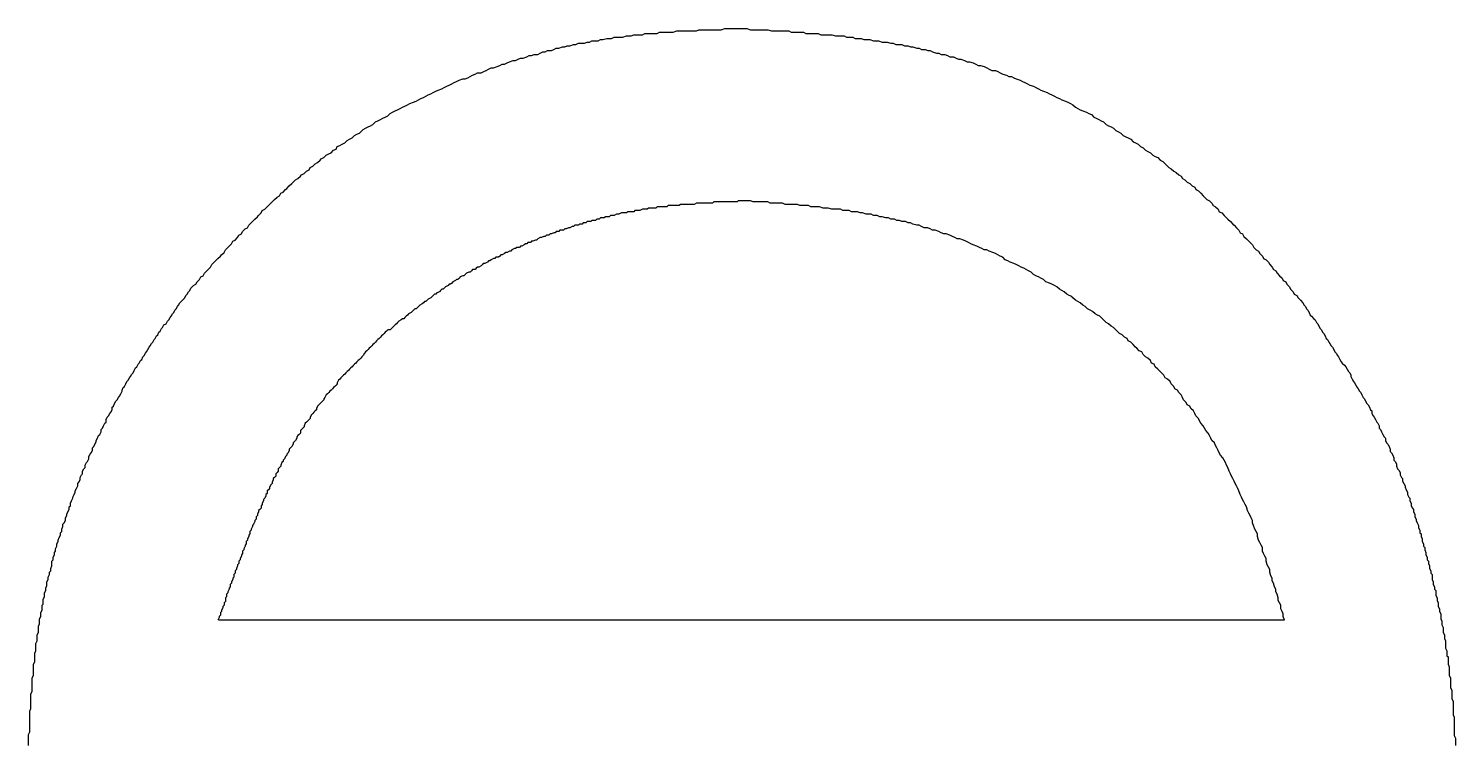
# Model space of a CAD drawing. Extents: x 50 to 503, y 33 to 383.
# Drawn here: x 139.134 to 140.294, y 371.334 to 371.916 of the extents above; entities that cross this region are included whole.
import ezdxf

# ---------------------------------------------------------------- set-up
doc = ezdxf.new("R2010")
doc.units = 0
doc.layers.get('0').update_dxf_attribs({"linetype": 'CONTINUOUS'})

msp = doc.modelspace()

# ---------------------------------------------------------------- linework, layer by layer
at = {"color": 7, "linetype": 'CONTINUOUS'}
msp.add_line((139.2884, 371.4353), (140.1551, 371.4353), dxfattribs=at)
at = {"color": 7}
for points in [[(139.265, 371.703, 0), (139.266, 371.705, 0), (139.268, 371.707, 0), (139.27, 371.708, 0), (139.271, 371.71, 0), (139.273, 371.712, 0), (139.274, 371.714, 0), (139.276, 371.715, 0), (139.277, 371.717, 0), (139.279, 371.719, 0), (139.28, 371.72, 0), (139.282, 371.722, 0), (139.283, 371.724, 0), (139.285, 371.726, 0), (139.286, 371.727, 0), (139.288, 371.729, 0), (139.29, 371.731, 0), (139.291, 371.732, 0), (139.293, 371.734, 0), (139.294, 371.736, 0), (139.296, 371.738, 0), (139.297, 371.739, 0), (139.299, 371.741, 0), (139.3, 371.743, 0), (139.302, 371.744, 0), (139.304, 371.746, 0), (139.305, 371.748, 0), (139.307, 371.749, 0), (139.308, 371.751, 0), (139.31, 371.753, 0), (139.312, 371.754, 0), (139.313, 371.756, 0), (139.315, 371.758, 0), (139.316, 371.759, 0), (139.318, 371.761, 0), (139.32, 371.763, 0), (139.321, 371.764, 0), (139.323, 371.766, 0), (139.324, 371.768, 0), (139.326, 371.769, 0), (139.328, 371.771, 0), (139.329, 371.772, 0), (139.331, 371.774, 0), (139.333, 371.776, 0), (139.334, 371.777, 0), (139.336, 371.779, 0), (139.338, 371.78, 0), (139.339, 371.782, 0), (139.341, 371.783, 0), (139.343, 371.785, 0), (139.344, 371.786, 0), (139.346, 371.788, 0), (139.348, 371.79, 0), (139.349, 371.791, 0), (139.351, 371.793, 0), (139.353, 371.794, 0), (139.355, 371.796, 0), (139.356, 371.797, 0), (139.358, 371.798, 0), (139.36, 371.8, 0), (139.362, 371.801, 0), (139.363, 371.803, 0), (139.365, 371.804, 0), (139.367, 371.806, 0), (139.369, 371.807, 0), (139.371, 371.809, 0), (139.372, 371.81, 0), (139.374, 371.811, 0), (139.376, 371.813, 0), (139.378, 371.814, 0), (139.38, 371.815, 0), (139.382, 371.817, 0), (139.384, 371.818, 0), (139.385, 371.82, 0), (139.387, 371.821, 0), (139.389, 371.822, 0), (139.391, 371.823, 0), (139.393, 371.825, 0), (139.395, 371.826, 0), (139.397, 371.827, 0), (139.399, 371.829, 0), (139.401, 371.83, 0), (139.403, 371.831, 0), (139.404, 371.832, 0), (139.406, 371.834, 0), (139.408, 371.835, 0), (139.41, 371.836, 0), (139.412, 371.837, 0), (139.414, 371.838, 0), (139.416, 371.84, 0), (139.418, 371.841, 0), (139.42, 371.842, 0), (139.422, 371.843, 0), (139.424, 371.844, 0), (139.426, 371.845, 0), (139.428, 371.847, 0), (139.43, 371.848, 0), (139.432, 371.849, 0), (139.434, 371.85, 0), (139.436, 371.851, 0), (139.438, 371.852, 0), (139.44, 371.853, 0), (139.442, 371.854, 0), (139.444, 371.855, 0), (139.447, 371.856, 0), (139.449, 371.857, 0), (139.451, 371.858, 0), (139.453, 371.859, 0), (139.455, 371.86, 0), (139.457, 371.861, 0), (139.459, 371.862, 0), (139.461, 371.863, 0), (139.463, 371.864, 0), (139.465, 371.865, 0), (139.467, 371.866, 0), (139.47, 371.867, 0), (139.472, 371.868, 0), (139.474, 371.869, 0), (139.476, 371.87, 0), (139.478, 371.871, 0), (139.48, 371.872, 0), (139.482, 371.873, 0), (139.484, 371.874, 0), (139.487, 371.875, 0), (139.489, 371.875, 0), (139.491, 371.876, 0), (139.493, 371.877, 0), (139.495, 371.878, 0), (139.497, 371.879, 0), (139.499, 371.88, 0), (139.502, 371.88, 0), (139.504, 371.881, 0), (139.506, 371.882, 0), (139.508, 371.883, 0), (139.51, 371.884, 0), (139.512, 371.884, 0), (139.515, 371.885, 0), (139.517, 371.886, 0), (139.519, 371.887, 0), (139.521, 371.887, 0), (139.523, 371.888, 0), (139.525, 371.889, 0), (139.528, 371.89, 0), (139.53, 371.89, 0), (139.532, 371.891, 0), (139.534, 371.892, 0), (139.536, 371.892, 0), (139.539, 371.893, 0), (139.541, 371.894, 0), (139.543, 371.894, 0), (139.545, 371.895, 0), (139.548, 371.895, 0), (139.55, 371.896, 0), (139.552, 371.897, 0), (139.554, 371.897, 0), (139.556, 371.898, 0), (139.559, 371.898, 0), (139.561, 371.899, 0), (139.563, 371.9, 0), (139.565, 371.9, 0), (139.568, 371.901, 0), (139.57, 371.901, 0), (139.572, 371.902, 0), (139.574, 371.902, 0), (139.577, 371.903, 0), (139.579, 371.903, 0), (139.581, 371.904, 0), (139.583, 371.904, 0), (139.586, 371.904, 0), (139.588, 371.905, 0), (139.59, 371.905, 0), (139.592, 371.906, 0), (139.595, 371.906, 0), (139.597, 371.906, 0), (139.599, 371.907, 0), (139.601, 371.907, 0), (139.604, 371.908, 0), (139.606, 371.908, 0), (139.608, 371.908, 0), (139.61, 371.909, 0), (139.613, 371.909, 0), (139.615, 371.909, 0), (139.617, 371.909, 0), (139.62, 371.91, 0), (139.622, 371.91, 0), (139.624, 371.91, 0), (139.626, 371.911, 0), (139.629, 371.911, 0), (139.631, 371.911, 0), (139.633, 371.911, 0), (139.635, 371.912, 0), (139.638, 371.912, 0), (139.64, 371.912, 0), (139.642, 371.912, 0), (139.645, 371.912, 0), (139.647, 371.913, 0), (139.649, 371.913, 0), (139.651, 371.913, 0), (139.654, 371.913, 0), (139.656, 371.913, 0), (139.658, 371.913, 0), (139.661, 371.914, 0), (139.663, 371.914, 0), (139.665, 371.914, 0), (139.668, 371.914, 0), (139.67, 371.914, 0), (139.672, 371.914, 0), (139.674, 371.914, 0), (139.677, 371.914, 0), (139.679, 371.915, 0), (139.681, 371.915, 0), (139.684, 371.915, 0), (139.686, 371.915, 0), (139.688, 371.915, 0), (139.691, 371.915, 0), (139.693, 371.915, 0), (139.695, 371.915, 0), (139.697, 371.915, 0), (139.7, 371.916, 0), (139.702, 371.916, 0), (139.704, 371.916, 0), (139.707, 371.916, 0), (139.709, 371.916, 0), (139.711, 371.916, 0)], [(139.711, 371.916, 0), (139.714, 371.916, 0), (139.716, 371.916, 0), (139.718, 371.916, 0), (139.721, 371.915, 0), (139.723, 371.915, 0), (139.726, 371.915, 0), (139.728, 371.915, 0), (139.73, 371.915, 0), (139.733, 371.915, 0), (139.735, 371.915, 0), (139.738, 371.914, 0), (139.74, 371.914, 0), (139.742, 371.914, 0), (139.745, 371.914, 0), (139.747, 371.914, 0), (139.749, 371.914, 0), (139.752, 371.914, 0), (139.754, 371.913, 0), (139.757, 371.913, 0), (139.759, 371.913, 0), (139.761, 371.913, 0), (139.764, 371.913, 0), (139.766, 371.912, 0), (139.768, 371.912, 0), (139.771, 371.912, 0), (139.773, 371.912, 0), (139.776, 371.912, 0), (139.778, 371.911, 0), (139.78, 371.911, 0), (139.783, 371.911, 0), (139.785, 371.911, 0), (139.787, 371.911, 0), (139.79, 371.91, 0), (139.792, 371.91, 0), (139.795, 371.91, 0), (139.797, 371.91, 0), (139.799, 371.909, 0), (139.802, 371.909, 0), (139.804, 371.909, 0), (139.806, 371.908, 0), (139.809, 371.908, 0), (139.811, 371.908, 0), (139.813, 371.907, 0), (139.816, 371.907, 0), (139.818, 371.907, 0), (139.821, 371.906, 0), (139.823, 371.906, 0), (139.825, 371.906, 0), (139.828, 371.905, 0), (139.83, 371.905, 0), (139.832, 371.905, 0), (139.835, 371.904, 0), (139.837, 371.904, 0), (139.839, 371.903, 0), (139.842, 371.903, 0), (139.844, 371.903, 0), (139.846, 371.902, 0), (139.849, 371.902, 0), (139.851, 371.901, 0), (139.853, 371.901, 0), (139.856, 371.9, 0), (139.858, 371.9, 0), (139.86, 371.899, 0), (139.863, 371.899, 0), (139.865, 371.898, 0), (139.867, 371.898, 0), (139.869, 371.897, 0), (139.872, 371.896, 0), (139.874, 371.896, 0), (139.876, 371.895, 0), (139.879, 371.895, 0), (139.881, 371.894, 0), (139.883, 371.893, 0), (139.886, 371.893, 0), (139.888, 371.892, 0), (139.89, 371.891, 0), (139.892, 371.891, 0), (139.895, 371.89, 0), (139.897, 371.889, 0), (139.899, 371.889, 0), (139.902, 371.888, 0), (139.904, 371.887, 0), (139.906, 371.886, 0), (139.908, 371.886, 0), (139.911, 371.885, 0), (139.913, 371.884, 0), (139.915, 371.883, 0), (139.917, 371.882, 0), (139.92, 371.882, 0), (139.922, 371.881, 0), (139.924, 371.88, 0), (139.926, 371.879, 0), (139.929, 371.878, 0), (139.931, 371.877, 0), (139.933, 371.877, 0), (139.935, 371.876, 0), (139.937, 371.875, 0), (139.94, 371.874, 0), (139.942, 371.873, 0), (139.944, 371.872, 0), (139.946, 371.871, 0), (139.948, 371.87, 0), (139.951, 371.869, 0), (139.953, 371.868, 0), (139.955, 371.867, 0), (139.957, 371.866, 0), (139.959, 371.865, 0), (139.962, 371.864, 0), (139.964, 371.863, 0), (139.966, 371.862, 0), (139.968, 371.861, 0), (139.97, 371.86, 0), (139.972, 371.859, 0), (139.974, 371.858, 0), (139.977, 371.857, 0), (139.979, 371.856, 0), (139.981, 371.855, 0), (139.983, 371.854, 0), (139.985, 371.852, 0), (139.987, 371.851, 0), (139.989, 371.85, 0), (139.991, 371.849, 0), (139.994, 371.848, 0), (139.996, 371.847, 0), (139.998, 371.846, 0), (140, 371.844, 0), (140.002, 371.843, 0), (140.004, 371.842, 0), (140.006, 371.841, 0), (140.008, 371.84, 0), (140.01, 371.838, 0), (140.012, 371.837, 0), (140.014, 371.836, 0), (140.016, 371.835, 0), (140.018, 371.833, 0), (140.02, 371.832, 0), (140.022, 371.831, 0), (140.024, 371.829, 0), (140.026, 371.828, 0), (140.028, 371.827, 0), (140.03, 371.826, 0), (140.032, 371.824, 0), (140.034, 371.823, 0), (140.036, 371.822, 0), (140.038, 371.82, 0), (140.04, 371.819, 0), (140.042, 371.817, 0), (140.044, 371.816, 0), (140.046, 371.815, 0), (140.048, 371.813, 0), (140.05, 371.812, 0), (140.052, 371.811, 0), (140.054, 371.809, 0), (140.056, 371.808, 0), (140.058, 371.806, 0), (140.059, 371.805, 0), (140.061, 371.803, 0), (140.063, 371.802, 0), (140.065, 371.8, 0), (140.067, 371.799, 0), (140.069, 371.797, 0), (140.071, 371.796, 0), (140.072, 371.794, 0), (140.074, 371.793, 0), (140.076, 371.791, 0), (140.078, 371.79, 0), (140.08, 371.788, 0), (140.082, 371.787, 0), (140.083, 371.785, 0), (140.085, 371.784, 0), (140.087, 371.782, 0), (140.089, 371.78, 0), (140.09, 371.779, 0), (140.092, 371.777, 0), (140.094, 371.776, 0), (140.096, 371.774, 0), (140.097, 371.772, 0), (140.099, 371.771, 0), (140.101, 371.769, 0), (140.102, 371.767, 0), (140.104, 371.766, 0), (140.106, 371.764, 0), (140.108, 371.762, 0), (140.109, 371.761, 0), (140.111, 371.759, 0), (140.113, 371.757, 0), (140.114, 371.756, 0), (140.116, 371.754, 0), (140.118, 371.752, 0), (140.119, 371.75, 0), (140.121, 371.749, 0), (140.122, 371.747, 0), (140.124, 371.745, 0), (140.126, 371.743, 0), (140.127, 371.742, 0), (140.129, 371.74, 0), (140.13, 371.738, 0), (140.132, 371.736, 0), (140.134, 371.735, 0), (140.135, 371.733, 0), (140.137, 371.731, 0), (140.138, 371.729, 0), (140.14, 371.728, 0), (140.142, 371.726, 0), (140.143, 371.724, 0), (140.145, 371.722, 0), (140.146, 371.72, 0), (140.148, 371.719, 0), (140.149, 371.717, 0), (140.151, 371.715, 0), (140.153, 371.713, 0), (140.154, 371.711, 0), (140.156, 371.71, 0), (140.157, 371.708, 0), (140.159, 371.706, 0), (140.16, 371.704, 0), (140.162, 371.702, 0), (140.163, 371.7, 0), (140.165, 371.699, 0), (140.166, 371.697, 0), (140.168, 371.695, 0), (140.17, 371.693, 0), (140.171, 371.691, 0)], [(139.718, 371.776, 0), (139.717, 371.776, 0), (139.716, 371.776, 0), (139.714, 371.776, 0), (139.713, 371.776, 0), (139.711, 371.776, 0), (139.71, 371.775, 0), (139.708, 371.775, 0), (139.707, 371.775, 0), (139.706, 371.775, 0), (139.704, 371.775, 0), (139.703, 371.775, 0), (139.701, 371.775, 0), (139.7, 371.775, 0), (139.698, 371.775, 0), (139.697, 371.775, 0), (139.695, 371.775, 0), (139.694, 371.775, 0), (139.693, 371.775, 0), (139.691, 371.775, 0), (139.69, 371.774, 0), (139.688, 371.774, 0), (139.687, 371.774, 0), (139.685, 371.774, 0), (139.684, 371.774, 0), (139.683, 371.774, 0), (139.681, 371.774, 0), (139.68, 371.774, 0), (139.678, 371.774, 0), (139.677, 371.774, 0), (139.675, 371.773, 0), (139.674, 371.773, 0), (139.673, 371.773, 0), (139.671, 371.773, 0), (139.67, 371.773, 0), (139.668, 371.773, 0), (139.667, 371.773, 0), (139.665, 371.773, 0), (139.664, 371.773, 0), (139.663, 371.772, 0), (139.661, 371.772, 0), (139.66, 371.772, 0), (139.658, 371.772, 0), (139.657, 371.772, 0), (139.655, 371.772, 0), (139.654, 371.772, 0), (139.653, 371.771, 0), (139.651, 371.771, 0), (139.65, 371.771, 0), (139.648, 371.771, 0), (139.647, 371.771, 0), (139.645, 371.771, 0), (139.644, 371.77, 0), (139.643, 371.77, 0), (139.641, 371.77, 0), (139.64, 371.77, 0), (139.638, 371.77, 0), (139.637, 371.769, 0), (139.636, 371.769, 0), (139.634, 371.769, 0), (139.633, 371.769, 0), (139.631, 371.768, 0), (139.63, 371.768, 0), (139.628, 371.768, 0), (139.627, 371.768, 0), (139.626, 371.767, 0), (139.624, 371.767, 0), (139.623, 371.767, 0), (139.621, 371.767, 0), (139.62, 371.766, 0), (139.619, 371.766, 0), (139.617, 371.766, 0), (139.616, 371.766, 0), (139.614, 371.765, 0), (139.613, 371.765, 0), (139.612, 371.765, 0), (139.61, 371.764, 0), (139.609, 371.764, 0), (139.607, 371.764, 0), (139.606, 371.763, 0), (139.605, 371.763, 0), (139.603, 371.763, 0), (139.602, 371.762, 0), (139.6, 371.762, 0), (139.599, 371.762, 0), (139.598, 371.761, 0), (139.596, 371.761, 0), (139.595, 371.76, 0), (139.593, 371.76, 0), (139.592, 371.76, 0), (139.591, 371.759, 0), (139.589, 371.759, 0), (139.588, 371.759, 0), (139.587, 371.758, 0), (139.585, 371.758, 0), (139.584, 371.757, 0), (139.582, 371.757, 0), (139.581, 371.756, 0), (139.58, 371.756, 0), (139.578, 371.756, 0), (139.577, 371.755, 0), (139.576, 371.755, 0), (139.574, 371.754, 0), (139.573, 371.754, 0), (139.571, 371.753, 0), (139.57, 371.753, 0), (139.569, 371.752, 0), (139.567, 371.752, 0), (139.566, 371.752, 0), (139.565, 371.751, 0), (139.563, 371.751, 0), (139.562, 371.75, 0), (139.561, 371.75, 0), (139.559, 371.749, 0), (139.558, 371.749, 0), (139.557, 371.748, 0), (139.555, 371.748, 0), (139.554, 371.747, 0), (139.553, 371.747, 0), (139.551, 371.746, 0), (139.55, 371.746, 0), (139.548, 371.745, 0), (139.547, 371.744, 0), (139.546, 371.744, 0), (139.544, 371.743, 0), (139.543, 371.743, 0), (139.542, 371.742, 0), (139.54, 371.742, 0), (139.539, 371.741, 0), (139.538, 371.741, 0), (139.537, 371.74, 0), (139.535, 371.739, 0), (139.534, 371.739, 0), (139.533, 371.738, 0), (139.531, 371.738, 0), (139.53, 371.737, 0), (139.529, 371.737, 0), (139.527, 371.736, 0), (139.526, 371.735, 0), (139.525, 371.735, 0), (139.523, 371.734, 0), (139.522, 371.734, 0), (139.521, 371.733, 0), (139.519, 371.732, 0), (139.518, 371.732, 0), (139.517, 371.731, 0), (139.516, 371.73, 0), (139.514, 371.73, 0), (139.513, 371.729, 0), (139.512, 371.729, 0), (139.51, 371.728, 0), (139.509, 371.727, 0), (139.508, 371.727, 0), (139.507, 371.726, 0), (139.505, 371.725, 0), (139.504, 371.725, 0), (139.503, 371.724, 0), (139.502, 371.723, 0), (139.5, 371.722, 0), (139.499, 371.722, 0), (139.498, 371.721, 0), (139.497, 371.72, 0), (139.495, 371.72, 0), (139.494, 371.719, 0), (139.493, 371.718, 0), (139.492, 371.718, 0), (139.49, 371.717, 0), (139.489, 371.716, 0), (139.488, 371.715, 0), (139.487, 371.715, 0), (139.485, 371.714, 0), (139.484, 371.713, 0), (139.483, 371.712, 0), (139.482, 371.712, 0), (139.481, 371.711, 0), (139.479, 371.71, 0), (139.478, 371.709, 0), (139.477, 371.708, 0), (139.476, 371.708, 0), (139.475, 371.707, 0), (139.473, 371.706, 0), (139.472, 371.705, 0), (139.471, 371.704, 0), (139.47, 371.704, 0), (139.469, 371.703, 0), (139.468, 371.702, 0), (139.466, 371.701, 0), (139.465, 371.7, 0), (139.464, 371.7, 0), (139.463, 371.699, 0), (139.462, 371.698, 0), (139.461, 371.697, 0), (139.459, 371.696, 0), (139.458, 371.695, 0), (139.457, 371.694, 0), (139.456, 371.694, 0), (139.455, 371.693, 0), (139.454, 371.692, 0), (139.452, 371.691, 0), (139.451, 371.69, 0), (139.45, 371.689, 0), (139.449, 371.688, 0), (139.448, 371.688, 0), (139.447, 371.687, 0), (139.446, 371.686, 0), (139.445, 371.685, 0), (139.443, 371.684, 0), (139.442, 371.683, 0), (139.441, 371.682, 0), (139.44, 371.681, 0), (139.439, 371.68, 0), (139.438, 371.68, 0), (139.437, 371.679, 0), (139.435, 371.678, 0), (139.434, 371.677, 0), (139.433, 371.676, 0), (139.432, 371.675, 0), (139.431, 371.674, 0), (139.43, 371.673, 0), (139.429, 371.672, 0), (139.428, 371.671, 0), (139.426, 371.671, 0), (139.425, 371.67, 0), (139.424, 371.669, 0)], [(140.155, 371.435, 0), (140.154, 371.438, 0), (140.154, 371.44, 0), (140.153, 371.442, 0), (140.152, 371.444, 0), (140.152, 371.447, 0), (140.151, 371.449, 0), (140.15, 371.451, 0), (140.15, 371.453, 0), (140.149, 371.456, 0), (140.148, 371.458, 0), (140.148, 371.46, 0), (140.147, 371.462, 0), (140.146, 371.465, 0), (140.145, 371.467, 0), (140.145, 371.469, 0), (140.144, 371.471, 0), (140.143, 371.474, 0), (140.143, 371.476, 0), (140.142, 371.478, 0), (140.141, 371.48, 0), (140.14, 371.483, 0), (140.14, 371.485, 0), (140.139, 371.487, 0), (140.138, 371.489, 0), (140.137, 371.491, 0), (140.137, 371.494, 0), (140.136, 371.496, 0), (140.135, 371.498, 0), (140.134, 371.5, 0), (140.133, 371.503, 0), (140.133, 371.505, 0), (140.132, 371.507, 0), (140.131, 371.509, 0), (140.13, 371.511, 0), (140.129, 371.514, 0), (140.129, 371.516, 0), (140.128, 371.518, 0), (140.127, 371.52, 0), (140.126, 371.522, 0), (140.125, 371.524, 0), (140.124, 371.527, 0), (140.123, 371.529, 0), (140.122, 371.531, 0), (140.121, 371.533, 0), (140.12, 371.535, 0), (140.119, 371.537, 0), (140.118, 371.54, 0), (140.117, 371.542, 0), (140.116, 371.544, 0), (140.115, 371.546, 0), (140.114, 371.548, 0), (140.113, 371.55, 0), (140.112, 371.552, 0), (140.111, 371.554, 0), (140.11, 371.556, 0), (140.109, 371.559, 0), (140.108, 371.561, 0), (140.107, 371.563, 0), (140.106, 371.565, 0), (140.105, 371.567, 0), (140.103, 371.569, 0), (140.102, 371.571, 0), (140.101, 371.573, 0), (140.1, 371.575, 0), (140.099, 371.577, 0), (140.098, 371.579, 0), (140.096, 371.581, 0), (140.095, 371.583, 0), (140.094, 371.585, 0), (140.093, 371.587, 0), (140.091, 371.589, 0), (140.09, 371.591, 0), (140.089, 371.593, 0), (140.087, 371.595, 0), (140.086, 371.597, 0), (140.085, 371.599, 0), (140.083, 371.601, 0), (140.082, 371.603, 0), (140.081, 371.605, 0), (140.079, 371.607, 0), (140.078, 371.609, 0), (140.076, 371.61, 0), (140.075, 371.612, 0), (140.073, 371.614, 0), (140.072, 371.616, 0), (140.071, 371.618, 0), (140.069, 371.62, 0), (140.068, 371.622, 0), (140.066, 371.623, 0), (140.065, 371.625, 0), (140.063, 371.627, 0), (140.062, 371.629, 0), (140.06, 371.631, 0), (140.058, 371.632, 0), (140.057, 371.634, 0), (140.055, 371.636, 0), (140.054, 371.637, 0), (140.052, 371.639, 0), (140.05, 371.641, 0), (140.049, 371.643, 0), (140.047, 371.644, 0), (140.046, 371.646, 0), (140.044, 371.648, 0), (140.042, 371.649, 0), (140.04, 371.651, 0), (140.039, 371.653, 0), (140.037, 371.654, 0), (140.035, 371.656, 0), (140.034, 371.657, 0), (140.032, 371.659, 0), (140.03, 371.661, 0), (140.028, 371.662, 0), (140.027, 371.664, 0), (140.025, 371.665, 0), (140.023, 371.667, 0), (140.021, 371.668, 0), (140.019, 371.67, 0), (140.018, 371.671, 0), (140.016, 371.673, 0), (140.014, 371.674, 0), (140.012, 371.676, 0), (140.01, 371.677, 0), (140.008, 371.679, 0), (140.007, 371.68, 0), (140.005, 371.682, 0), (140.003, 371.683, 0), (140.001, 371.684, 0), (139.999, 371.686, 0), (139.997, 371.687, 0), (139.995, 371.688, 0), (139.993, 371.69, 0), (139.991, 371.691, 0), (139.989, 371.693, 0), (139.987, 371.694, 0), (139.985, 371.695, 0), (139.983, 371.697, 0), (139.982, 371.698, 0), (139.98, 371.699, 0), (139.978, 371.7, 0), (139.976, 371.702, 0), (139.974, 371.703, 0), (139.972, 371.704, 0), (139.97, 371.706, 0), (139.968, 371.707, 0), (139.966, 371.708, 0), (139.964, 371.709, 0), (139.961, 371.71, 0), (139.959, 371.712, 0), (139.957, 371.713, 0), (139.955, 371.714, 0), (139.953, 371.715, 0), (139.951, 371.716, 0), (139.949, 371.718, 0), (139.947, 371.719, 0), (139.945, 371.72, 0), (139.943, 371.721, 0), (139.941, 371.722, 0), (139.939, 371.723, 0), (139.937, 371.724, 0), (139.935, 371.725, 0), (139.932, 371.726, 0), (139.93, 371.727, 0), (139.928, 371.728, 0), (139.926, 371.73, 0), (139.924, 371.731, 0), (139.922, 371.732, 0), (139.92, 371.733, 0), (139.918, 371.734, 0), (139.915, 371.735, 0), (139.913, 371.736, 0), (139.911, 371.736, 0), (139.909, 371.737, 0), (139.907, 371.738, 0), (139.905, 371.739, 0), (139.902, 371.74, 0), (139.9, 371.741, 0), (139.898, 371.742, 0), (139.896, 371.743, 0), (139.894, 371.744, 0), (139.891, 371.745, 0), (139.889, 371.745, 0), (139.887, 371.746, 0), (139.885, 371.747, 0), (139.883, 371.748, 0), (139.88, 371.749, 0), (139.878, 371.749, 0), (139.876, 371.75, 0), (139.874, 371.751, 0), (139.871, 371.752, 0), (139.869, 371.752, 0), (139.867, 371.753, 0), (139.865, 371.754, 0), (139.862, 371.754, 0), (139.86, 371.755, 0), (139.858, 371.756, 0), (139.856, 371.756, 0), (139.853, 371.757, 0), (139.851, 371.758, 0), (139.849, 371.758, 0), (139.847, 371.759, 0), (139.844, 371.759, 0), (139.842, 371.76, 0), (139.84, 371.76, 0), (139.838, 371.761, 0), (139.835, 371.761, 0), (139.833, 371.762, 0), (139.831, 371.762, 0), (139.828, 371.763, 0), (139.826, 371.763, 0), (139.824, 371.764, 0), (139.821, 371.764, 0), (139.819, 371.765, 0), (139.817, 371.765, 0), (139.815, 371.765, 0), (139.812, 371.766, 0), (139.81, 371.766, 0), (139.808, 371.767, 0), (139.805, 371.767, 0), (139.803, 371.767, 0), (139.801, 371.768, 0), (139.798, 371.768, 0), (139.796, 371.768, 0), (139.794, 371.769, 0), (139.791, 371.769, 0), (139.789, 371.769, 0), (139.787, 371.769, 0), (139.784, 371.77, 0), (139.782, 371.77, 0), (139.78, 371.77, 0), (139.777, 371.771, 0), (139.775, 371.771, 0), (139.773, 371.771, 0), (139.77, 371.771, 0), (139.768, 371.772, 0), (139.766, 371.772, 0), (139.763, 371.772, 0), (139.761, 371.772, 0), (139.759, 371.773, 0), (139.756, 371.773, 0), (139.754, 371.773, 0), (139.751, 371.773, 0), (139.749, 371.773, 0), (139.747, 371.774, 0), (139.744, 371.774, 0), (139.742, 371.774, 0), (139.74, 371.774, 0), (139.737, 371.774, 0), (139.735, 371.775, 0), (139.733, 371.775, 0), (139.73, 371.775, 0), (139.728, 371.775, 0), (139.726, 371.775, 0), (139.723, 371.775, 0), (139.721, 371.776, 0), (139.718, 371.776, 0)], [(139.134, 371.333, 0), (139.134, 371.335, 0), (139.134, 371.337, 0), (139.134, 371.339, 0), (139.134, 371.34, 0), (139.134, 371.342, 0), (139.135, 371.344, 0), (139.135, 371.346, 0), (139.135, 371.348, 0), (139.135, 371.35, 0), (139.135, 371.351, 0), (139.135, 371.353, 0), (139.135, 371.355, 0), (139.135, 371.357, 0), (139.135, 371.359, 0), (139.135, 371.361, 0), (139.136, 371.363, 0), (139.136, 371.364, 0), (139.136, 371.366, 0), (139.136, 371.368, 0), (139.136, 371.37, 0), (139.136, 371.372, 0), (139.136, 371.374, 0), (139.136, 371.375, 0), (139.137, 371.377, 0), (139.137, 371.379, 0), (139.137, 371.381, 0), (139.137, 371.383, 0), (139.137, 371.385, 0), (139.137, 371.386, 0), (139.137, 371.388, 0), (139.138, 371.39, 0), (139.138, 371.392, 0), (139.138, 371.394, 0), (139.138, 371.396, 0), (139.138, 371.397, 0), (139.138, 371.399, 0), (139.139, 371.401, 0), (139.139, 371.403, 0), (139.139, 371.405, 0), (139.139, 371.407, 0), (139.139, 371.408, 0), (139.14, 371.41, 0), (139.14, 371.412, 0), (139.14, 371.414, 0), (139.14, 371.416, 0), (139.141, 371.418, 0), (139.141, 371.419, 0), (139.141, 371.421, 0), (139.141, 371.423, 0), (139.142, 371.425, 0), (139.142, 371.427, 0), (139.142, 371.428, 0), (139.142, 371.43, 0), (139.143, 371.432, 0), (139.143, 371.434, 0), (139.143, 371.436, 0), (139.144, 371.438, 0), (139.144, 371.439, 0), (139.144, 371.441, 0), (139.145, 371.443, 0), (139.145, 371.445, 0), (139.145, 371.447, 0), (139.146, 371.448, 0), (139.146, 371.45, 0), (139.146, 371.452, 0), (139.147, 371.454, 0), (139.147, 371.456, 0), (139.147, 371.457, 0), (139.148, 371.459, 0), (139.148, 371.461, 0), (139.149, 371.463, 0), (139.149, 371.465, 0), (139.149, 371.466, 0), (139.15, 371.468, 0), (139.15, 371.47, 0), (139.151, 371.472, 0), (139.151, 371.474, 0), (139.152, 371.475, 0), (139.152, 371.477, 0), (139.153, 371.479, 0), (139.153, 371.481, 0), (139.153, 371.483, 0), (139.154, 371.484, 0), (139.154, 371.486, 0), (139.155, 371.488, 0), (139.155, 371.49, 0), (139.156, 371.491, 0), (139.156, 371.493, 0), (139.157, 371.495, 0), (139.157, 371.497, 0), (139.158, 371.499, 0), (139.158, 371.5, 0), (139.159, 371.502, 0), (139.16, 371.504, 0), (139.16, 371.506, 0), (139.161, 371.507, 0), (139.161, 371.509, 0), (139.162, 371.511, 0), (139.162, 371.513, 0), (139.163, 371.514, 0), (139.164, 371.516, 0), (139.164, 371.518, 0), (139.165, 371.52, 0), (139.165, 371.521, 0), (139.166, 371.523, 0), (139.167, 371.525, 0), (139.167, 371.527, 0), (139.168, 371.528, 0), (139.168, 371.53, 0), (139.169, 371.532, 0), (139.17, 371.534, 0), (139.17, 371.535, 0), (139.171, 371.537, 0), (139.172, 371.539, 0), (139.172, 371.54, 0), (139.173, 371.542, 0), (139.174, 371.544, 0), (139.174, 371.546, 0), (139.175, 371.547, 0), (139.176, 371.549, 0), (139.176, 371.551, 0), (139.177, 371.553, 0), (139.178, 371.554, 0), (139.178, 371.556, 0), (139.179, 371.558, 0), (139.18, 371.559, 0), (139.18, 371.561, 0), (139.181, 371.563, 0), (139.182, 371.564, 0), (139.183, 371.566, 0), (139.183, 371.568, 0), (139.184, 371.57, 0), (139.185, 371.571, 0), (139.186, 371.573, 0), (139.186, 371.575, 0), (139.187, 371.576, 0), (139.188, 371.578, 0), (139.189, 371.58, 0), (139.189, 371.581, 0), (139.19, 371.583, 0), (139.191, 371.585, 0), (139.192, 371.586, 0), (139.193, 371.588, 0), (139.193, 371.59, 0), (139.194, 371.591, 0), (139.195, 371.593, 0), (139.196, 371.595, 0), (139.197, 371.596, 0), (139.197, 371.598, 0), (139.198, 371.6, 0), (139.199, 371.601, 0), (139.2, 371.603, 0), (139.201, 371.604, 0), (139.202, 371.606, 0), (139.202, 371.608, 0), (139.203, 371.609, 0), (139.204, 371.611, 0), (139.205, 371.613, 0), (139.206, 371.614, 0), (139.207, 371.616, 0), (139.208, 371.617, 0), (139.209, 371.619, 0), (139.21, 371.621, 0), (139.21, 371.622, 0), (139.211, 371.624, 0), (139.212, 371.625, 0), (139.213, 371.627, 0), (139.214, 371.629, 0), (139.215, 371.63, 0), (139.216, 371.632, 0), (139.217, 371.633, 0), (139.218, 371.635, 0), (139.219, 371.636, 0), (139.22, 371.638, 0), (139.221, 371.64, 0), (139.222, 371.641, 0), (139.223, 371.643, 0), (139.224, 371.644, 0), (139.225, 371.646, 0), (139.226, 371.647, 0), (139.227, 371.649, 0), (139.228, 371.65, 0), (139.229, 371.652, 0), (139.23, 371.653, 0), (139.231, 371.655, 0), (139.232, 371.657, 0), (139.233, 371.658, 0), (139.234, 371.66, 0), (139.235, 371.661, 0), (139.236, 371.663, 0), (139.237, 371.664, 0), (139.238, 371.666, 0), (139.239, 371.667, 0), (139.24, 371.669, 0), (139.241, 371.67, 0), (139.242, 371.672, 0), (139.243, 371.673, 0), (139.244, 371.675, 0), (139.246, 371.676, 0), (139.247, 371.678, 0), (139.248, 371.679, 0), (139.249, 371.681, 0), (139.25, 371.682, 0), (139.251, 371.684, 0), (139.252, 371.685, 0), (139.253, 371.687, 0), (139.254, 371.688, 0), (139.255, 371.69, 0), (139.256, 371.691, 0), (139.257, 371.693, 0), (139.258, 371.694, 0), (139.26, 371.696, 0), (139.261, 371.697, 0), (139.262, 371.699, 0), (139.263, 371.7, 0), (139.264, 371.702, 0), (139.265, 371.703, 0)], [(140.171, 371.691, 0), (140.172, 371.69, 0), (140.173, 371.688, 0), (140.174, 371.687, 0), (140.175, 371.685, 0), (140.176, 371.683, 0), (140.177, 371.682, 0), (140.179, 371.68, 0), (140.18, 371.679, 0), (140.181, 371.677, 0), (140.182, 371.676, 0), (140.183, 371.674, 0), (140.184, 371.672, 0), (140.185, 371.671, 0), (140.186, 371.669, 0), (140.187, 371.668, 0), (140.188, 371.666, 0), (140.189, 371.664, 0), (140.19, 371.663, 0), (140.191, 371.661, 0), (140.192, 371.66, 0), (140.193, 371.658, 0), (140.194, 371.657, 0), (140.195, 371.655, 0), (140.196, 371.653, 0), (140.197, 371.652, 0), (140.198, 371.65, 0), (140.199, 371.649, 0), (140.2, 371.647, 0), (140.201, 371.645, 0), (140.202, 371.644, 0), (140.204, 371.642, 0), (140.205, 371.641, 0), (140.206, 371.639, 0), (140.207, 371.637, 0), (140.208, 371.636, 0), (140.209, 371.634, 0), (140.209, 371.633, 0), (140.21, 371.631, 0), (140.211, 371.629, 0), (140.212, 371.628, 0), (140.213, 371.626, 0), (140.214, 371.624, 0), (140.215, 371.623, 0), (140.216, 371.621, 0), (140.217, 371.62, 0), (140.218, 371.618, 0), (140.219, 371.616, 0), (140.22, 371.615, 0), (140.221, 371.613, 0), (140.222, 371.611, 0), (140.223, 371.61, 0), (140.224, 371.608, 0), (140.225, 371.606, 0), (140.226, 371.605, 0), (140.226, 371.603, 0), (140.227, 371.601, 0), (140.228, 371.6, 0), (140.229, 371.598, 0), (140.23, 371.596, 0), (140.231, 371.595, 0), (140.232, 371.593, 0), (140.232, 371.591, 0), (140.233, 371.59, 0), (140.234, 371.588, 0), (140.235, 371.586, 0), (140.236, 371.584, 0), (140.237, 371.583, 0), (140.237, 371.581, 0), (140.238, 371.579, 0), (140.239, 371.578, 0), (140.24, 371.576, 0), (140.241, 371.574, 0), (140.241, 371.572, 0), (140.242, 371.571, 0), (140.243, 371.569, 0), (140.244, 371.567, 0), (140.244, 371.565, 0), (140.245, 371.564, 0), (140.246, 371.562, 0), (140.246, 371.56, 0), (140.247, 371.558, 0), (140.248, 371.557, 0), (140.249, 371.555, 0), (140.249, 371.553, 0), (140.25, 371.551, 0), (140.251, 371.55, 0), (140.251, 371.548, 0), (140.252, 371.546, 0), (140.253, 371.544, 0), (140.253, 371.543, 0), (140.254, 371.541, 0), (140.255, 371.539, 0), (140.255, 371.537, 0), (140.256, 371.535, 0), (140.257, 371.534, 0), (140.257, 371.532, 0), (140.258, 371.53, 0), (140.258, 371.528, 0), (140.259, 371.526, 0), (140.26, 371.525, 0), (140.26, 371.523, 0), (140.261, 371.521, 0), (140.261, 371.519, 0), (140.262, 371.517, 0), (140.262, 371.516, 0), (140.263, 371.514, 0), (140.264, 371.512, 0), (140.264, 371.51, 0), (140.265, 371.508, 0), (140.265, 371.506, 0), (140.266, 371.505, 0), (140.266, 371.503, 0), (140.267, 371.501, 0), (140.267, 371.499, 0), (140.268, 371.497, 0), (140.268, 371.495, 0), (140.269, 371.494, 0), (140.269, 371.492, 0), (140.27, 371.49, 0), (140.27, 371.488, 0), (140.271, 371.486, 0), (140.271, 371.484, 0), (140.272, 371.483, 0), (140.272, 371.481, 0), (140.273, 371.479, 0), (140.273, 371.477, 0), (140.274, 371.475, 0), (140.274, 371.473, 0), (140.275, 371.472, 0), (140.275, 371.47, 0), (140.275, 371.468, 0), (140.276, 371.466, 0), (140.276, 371.464, 0), (140.277, 371.462, 0), (140.277, 371.46, 0), (140.278, 371.459, 0), (140.278, 371.457, 0), (140.278, 371.455, 0), (140.279, 371.453, 0), (140.279, 371.451, 0), (140.28, 371.449, 0), (140.28, 371.447, 0), (140.28, 371.446, 0), (140.281, 371.444, 0), (140.281, 371.442, 0), (140.282, 371.44, 0), (140.282, 371.438, 0), (140.282, 371.436, 0), (140.283, 371.434, 0), (140.283, 371.433, 0), (140.283, 371.431, 0), (140.284, 371.429, 0), (140.284, 371.427, 0), (140.284, 371.425, 0), (140.285, 371.423, 0), (140.285, 371.421, 0), (140.285, 371.42, 0), (140.286, 371.418, 0), (140.286, 371.416, 0), (140.286, 371.414, 0), (140.286, 371.412, 0), (140.287, 371.41, 0), (140.287, 371.408, 0), (140.287, 371.406, 0), (140.288, 371.405, 0), (140.288, 371.403, 0), (140.288, 371.401, 0), (140.288, 371.399, 0), (140.289, 371.397, 0), (140.289, 371.395, 0), (140.289, 371.393, 0), (140.289, 371.391, 0), (140.289, 371.39, 0), (140.29, 371.388, 0), (140.29, 371.386, 0), (140.29, 371.384, 0), (140.29, 371.382, 0), (140.29, 371.38, 0), (140.291, 371.378, 0), (140.291, 371.376, 0), (140.291, 371.375, 0), (140.291, 371.373, 0), (140.291, 371.371, 0), (140.292, 371.369, 0), (140.292, 371.367, 0), (140.292, 371.365, 0), (140.292, 371.363, 0), (140.292, 371.361, 0), (140.292, 371.359, 0), (140.292, 371.358, 0), (140.293, 371.356, 0), (140.293, 371.354, 0), (140.293, 371.352, 0), (140.293, 371.35, 0), (140.293, 371.348, 0), (140.293, 371.346, 0), (140.293, 371.344, 0), (140.293, 371.342, 0), (140.293, 371.341, 0), (140.294, 371.339, 0), (140.294, 371.337, 0), (140.294, 371.335, 0), (140.294, 371.333, 0)], [(139.424, 371.669, 0), (139.423, 371.668, 0), (139.422, 371.667, 0), (139.421, 371.666, 0), (139.42, 371.665, 0), (139.419, 371.664, 0), (139.418, 371.663, 0), (139.417, 371.662, 0), (139.416, 371.661, 0), (139.415, 371.66, 0), (139.414, 371.659, 0), (139.413, 371.658, 0), (139.412, 371.657, 0), (139.411, 371.656, 0), (139.41, 371.655, 0), (139.409, 371.654, 0), (139.408, 371.653, 0), (139.407, 371.652, 0), (139.406, 371.65, 0), (139.405, 371.649, 0), (139.404, 371.648, 0), (139.403, 371.647, 0), (139.402, 371.646, 0), (139.401, 371.645, 0), (139.4, 371.644, 0), (139.399, 371.643, 0), (139.398, 371.642, 0), (139.397, 371.641, 0), (139.396, 371.64, 0), (139.395, 371.639, 0), (139.394, 371.638, 0), (139.393, 371.637, 0), (139.392, 371.636, 0), (139.391, 371.635, 0), (139.39, 371.634, 0), (139.389, 371.633, 0), (139.388, 371.632, 0), (139.387, 371.631, 0), (139.386, 371.63, 0), (139.385, 371.628, 0), (139.385, 371.627, 0), (139.384, 371.626, 0), (139.383, 371.625, 0), (139.382, 371.624, 0), (139.381, 371.623, 0), (139.38, 371.622, 0), (139.379, 371.621, 0), (139.378, 371.62, 0), (139.377, 371.619, 0), (139.376, 371.618, 0), (139.375, 371.616, 0), (139.374, 371.615, 0), (139.374, 371.614, 0), (139.373, 371.613, 0), (139.372, 371.612, 0), (139.371, 371.611, 0), (139.37, 371.61, 0), (139.369, 371.609, 0), (139.368, 371.607, 0), (139.368, 371.606, 0), (139.367, 371.605, 0), (139.366, 371.604, 0), (139.365, 371.603, 0), (139.364, 371.602, 0), (139.363, 371.6, 0), (139.363, 371.599, 0), (139.362, 371.598, 0), (139.361, 371.597, 0), (139.36, 371.596, 0), (139.359, 371.595, 0), (139.358, 371.593, 0), (139.358, 371.592, 0), (139.357, 371.591, 0), (139.356, 371.59, 0), (139.355, 371.589, 0), (139.355, 371.587, 0), (139.354, 371.586, 0), (139.353, 371.585, 0), (139.352, 371.584, 0), (139.352, 371.583, 0), (139.351, 371.581, 0), (139.35, 371.58, 0), (139.349, 371.579, 0), (139.349, 371.578, 0), (139.348, 371.576, 0), (139.347, 371.575, 0), (139.346, 371.574, 0), (139.346, 371.573, 0), (139.345, 371.571, 0), (139.344, 371.57, 0), (139.344, 371.569, 0), (139.343, 371.568, 0), (139.342, 371.566, 0), (139.341, 371.565, 0), (139.341, 371.564, 0), (139.34, 371.563, 0), (139.339, 371.561, 0), (139.339, 371.56, 0), (139.338, 371.559, 0), (139.337, 371.558, 0), (139.337, 371.556, 0), (139.336, 371.555, 0), (139.335, 371.554, 0), (139.335, 371.552, 0), (139.334, 371.551, 0), (139.333, 371.55, 0), (139.333, 371.549, 0), (139.332, 371.547, 0), (139.332, 371.546, 0), (139.331, 371.545, 0), (139.33, 371.543, 0), (139.33, 371.542, 0), (139.329, 371.541, 0), (139.328, 371.54, 0), (139.328, 371.538, 0), (139.327, 371.537, 0), (139.327, 371.536, 0), (139.326, 371.534, 0), (139.325, 371.533, 0), (139.325, 371.532, 0), (139.324, 371.53, 0), (139.324, 371.529, 0), (139.323, 371.528, 0), (139.323, 371.526, 0), (139.322, 371.525, 0), (139.321, 371.524, 0), (139.321, 371.523, 0), (139.32, 371.521, 0), (139.32, 371.52, 0), (139.319, 371.519, 0), (139.319, 371.517, 0), (139.318, 371.516, 0), (139.318, 371.515, 0), (139.317, 371.513, 0), (139.316, 371.512, 0), (139.316, 371.511, 0), (139.315, 371.509, 0), (139.315, 371.508, 0), (139.314, 371.507, 0), (139.314, 371.505, 0), (139.313, 371.504, 0), (139.313, 371.503, 0), (139.312, 371.501, 0), (139.312, 371.5, 0), (139.311, 371.499, 0), (139.311, 371.497, 0), (139.31, 371.496, 0), (139.31, 371.495, 0), (139.309, 371.493, 0), (139.309, 371.492, 0), (139.308, 371.491, 0), (139.308, 371.489, 0), (139.307, 371.488, 0), (139.307, 371.487, 0), (139.306, 371.485, 0), (139.306, 371.484, 0), (139.305, 371.483, 0), (139.305, 371.481, 0), (139.304, 371.48, 0), (139.304, 371.479, 0), (139.303, 371.477, 0), (139.303, 371.476, 0), (139.302, 371.475, 0), (139.302, 371.473, 0), (139.301, 371.472, 0), (139.301, 371.47, 0), (139.3, 371.469, 0), (139.3, 371.468, 0), (139.299, 371.466, 0), (139.299, 371.465, 0), (139.298, 371.464, 0), (139.298, 371.462, 0), (139.297, 371.461, 0), (139.297, 371.46, 0), (139.296, 371.458, 0), (139.296, 371.457, 0), (139.295, 371.456, 0), (139.295, 371.454, 0), (139.294, 371.453, 0), (139.294, 371.452, 0), (139.294, 371.45, 0), (139.293, 371.449, 0), (139.293, 371.447, 0), (139.292, 371.446, 0), (139.292, 371.445, 0), (139.291, 371.443, 0), (139.291, 371.442, 0), (139.29, 371.441, 0), (139.29, 371.439, 0), (139.289, 371.438, 0), (139.289, 371.437, 0), (139.288, 371.435, 0)]]:
    msp.add_polyline3d(points, dxfattribs=at)

doc.saveas('drawing.dxf')
